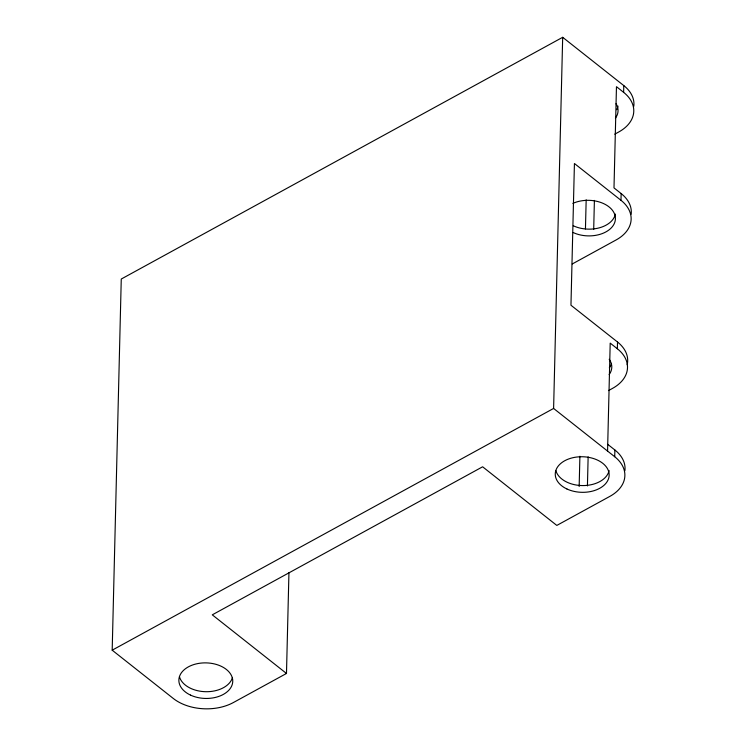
<?xml version="1.0" encoding="UTF-8"?>
<svg xmlns="http://www.w3.org/2000/svg" width="746" height="746" viewBox="0 0 746 746"><rect width="100%" height="100%" fill="white"/><g stroke="black" fill="none" stroke-linecap="round" stroke-linejoin="round"><path stroke-width="1.12" d="M288.944 572.648L286.483 673.461L233.442 702.508A42.681 28.171 1.4 0 1 173.296 698.47L112.189 650.186L121.262 279.032L562.68 37.3L623.787 85.585A42.681 28.171 1.4 0 1 633.811 106.249M286.483 673.461L212.284 614.835L482.615 466.791L556.814 525.426L609.855 496.379A42.681 28.171 1.4 0 0 614.713 456.729L553.607 408.444L562.68 37.3M579.157 486.513L579.903 456.263M585.451 228.919L586.169 199.835M587.428 485.935L588.137 456.841M593.695 229.498L594.403 200.413M607.561 451.078L610.2 343.113L617.352 348.764A42.681 28.171 1.4 0 1 612.494 388.405L608.494 390.596M614.713 456.729L614.881 449.987L607.729 444.336M617.352 348.764L617.52 342.013L570.96 305.226L574.429 163.514L620.98 200.301A42.681 28.171 1.4 0 1 616.121 239.951L572.257 263.972M620.98 200.301L621.148 193.559L613.995 187.899L616.466 86.685L623.619 92.336A42.681 28.171 1.4 0 1 618.76 131.977L614.76 134.168M623.619 92.336L623.787 85.585M112.189 650.186L553.607 408.444M572.872 203.388A26.959 17.792 1.4 0 1 608.484 206.465A26.959 17.792 1.4 0 1 608.727 230.122A26.959 17.792 1.4 0 1 573.161 232.538M617.996 106.109A26.959 17.792 1.4 0 1 616.662 109.718M617.52 342.013A42.681 28.171 1.4 0 1 627.172 364.757M621.148 193.559A42.681 28.171 1.4 0 1 631.172 214.214M616.028 103.703A26.959 17.792 1.4 0 1 615.413 118.166M615.357 214.083A26.959 17.792 1.4 0 1 573.329 225.786M611.506 363.461A26.959 17.792 1.4 0 1 609.314 367.843M614.881 449.987A42.681 28.171 1.4 0 1 624.906 470.642M609.09 470.512A26.959 17.792 1.4 0 1 583.027 485.581A26.959 17.792 1.4 0 1 555.863 470.623M609.193 359.274A26.959 17.792 1.4 0 1 609.146 374.595M232.454 677.564A26.959 17.792 1.4 0 1 205.905 691.71A26.959 17.792 1.4 0 1 179.46 676.753M566.895 488.966A26.959 17.792 1.4 0 0 609.072 476.34A26.959 17.792 1.4 0 0 570.662 458.296A26.959 17.792 1.4 0 0 566.895 488.966M190.491 695.095A26.959 17.792 1.4 0 0 232.668 682.469A26.959 17.792 1.4 0 0 194.249 664.434A26.959 17.792 1.4 0 0 190.491 695.095"/></g></svg>
